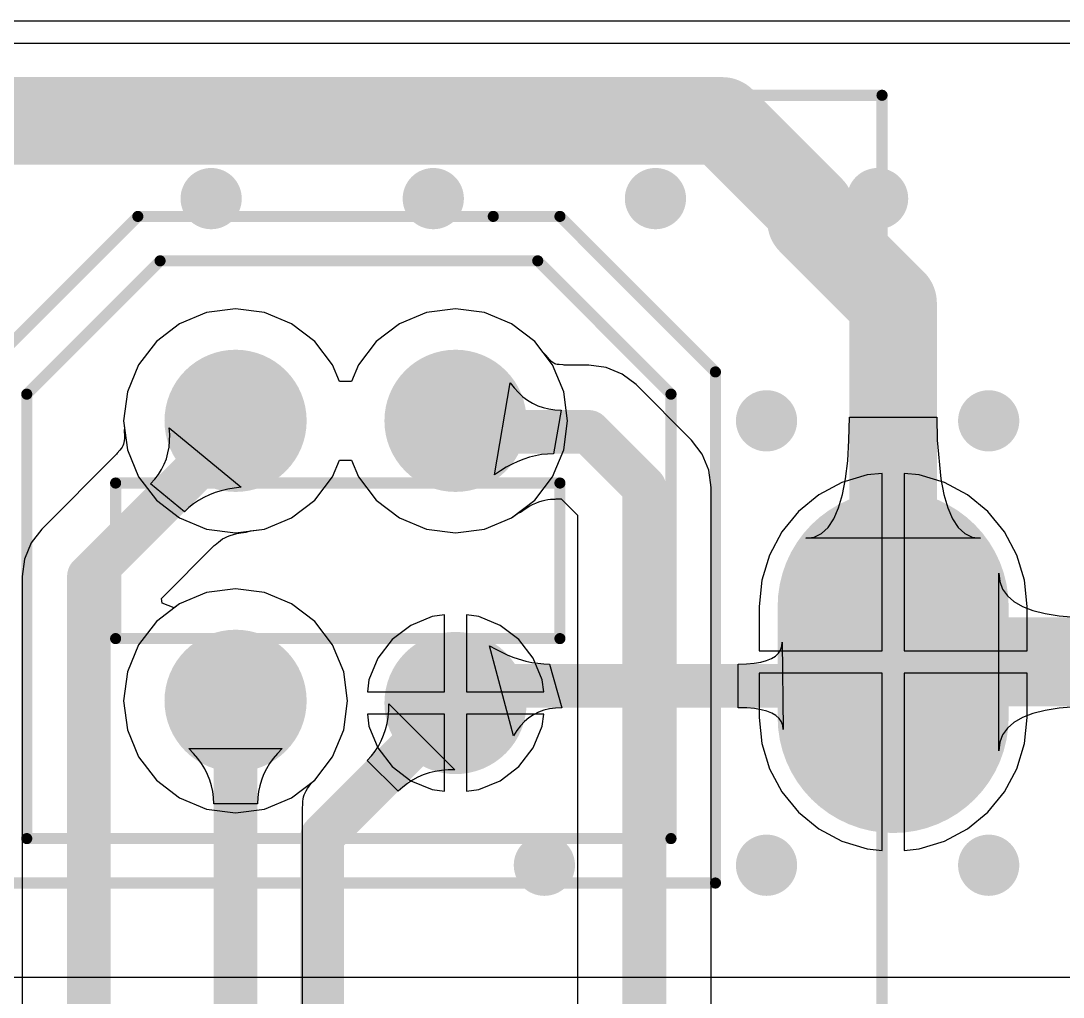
# Model space of a CAD drawing. Header units: millimetres. Extents: x -0.28 to 4.38, y -0.01 to 4.88.
# Drawn here: x 1.3043 to 1.7735, y 3.7356 to 4.175 of the extents above; entities that cross this region are included whole.
import ezdxf

# ---------------------------------------------------------------- set-up
doc = ezdxf.new("R2010")
doc.units = ezdxf.units.MM
doc.header["$MEASUREMENT"] = 0
for name, color, linetype in [('BottomLayer', 5, 'Continuous'), ('BottomSolder', 6, 'Continuous'), ('MultiLayer', 9, 'Continuous'), ('PadHoleLayer', 156, 'Continuous'), ('TopLayer', 1, 'Continuous'), ('TopOverlay', 2, 'Continuous'), ('TopSolder', 216, 'Continuous'), ('ViaHoleLayer', 16, 'Continuous')]:
    doc.layers.add(name, color=color, linetype=linetype)

# ---------------------------------------------------------------- blocks, each defined once
blk = doc.blocks.new('USB_C3_23')
at = {"layer": 'BottomLayer'}
for points, const_width in [([(-0.066, 0.0635, 1), (-0.036, 0.0635, 1)], 0.03), ([(0.033, 0.0635, 1), (0.063, 0.0635, 1)], 0.03), ([(-0.26, -0.02, 1), (-0.21, -0.02, 1)], 0.05), ([(0.22, -0.02, 1), (0.27, -0.02, 1)], 0.05), ([(-0.26, -0.07, 1), (-0.21, -0.07, 1)], 0.05), ([(0.22, -0.07, 1), (0.27, -0.07, 1)], 0.05), ([(-0.066, -0.0625, 1), (-0.036, -0.0625, 1)], 0.03), ([(0.033, -0.0635, 1), (0.063, -0.0635, 1)], 0.03)]:
    blk.add_lwpolyline(points, format="xyb", close=True, dxfattribs=dict(at, const_width=const_width))
at = {"layer": 'BottomLayer', "const_width": 0.1}
for points in [[(-0.235, -0.07), (-0.235, -0.02)], [(0.245, -0.07), (0.245, -0.02)]]:
    blk.add_lwpolyline(points, dxfattribs=at)
at = {"layer": 'BottomSolder'}
for points, const_width in [([(-0.067, 0.0635, 1), (-0.035, 0.0635, 1)], 0.032), ([(0.032, 0.0635, 1), (0.064, 0.0635, 1)], 0.032), ([(-0.261, -0.02, 1), (-0.209, -0.02, 1)], 0.052), ([(0.219, -0.02, 1), (0.271, -0.02, 1)], 0.052), ([(-0.261, -0.07, 1), (-0.209, -0.07, 1)], 0.052), ([(0.219, -0.07, 1), (0.271, -0.07, 1)], 0.052), ([(-0.067, -0.0625, 1), (-0.035, -0.0625, 1)], 0.032), ([(0.032, -0.0635, 1), (0.064, -0.0635, 1)], 0.032)]:
    blk.add_lwpolyline(points, format="xyb", close=True, dxfattribs=dict(at, const_width=const_width))
at = {"layer": 'BottomSolder', "const_width": 0.104}
for points in [[(-0.235, -0.07), (-0.235, -0.02)], [(0.245, -0.07), (0.245, -0.02)]]:
    blk.add_lwpolyline(points, dxfattribs=at)
at = {"layer": 'MultiLayer'}
for points, const_width in [([(-0.066, 0.0635, 1), (-0.036, 0.0635, 1)], 0.03), ([(0.033, 0.0635, 1), (0.063, 0.0635, 1)], 0.03), ([(-0.26, -0.02, 1), (-0.21, -0.02, 1)], 0.05), ([(0.22, -0.02, 1), (0.27, -0.02, 1)], 0.05), ([(-0.26, -0.07, 1), (-0.21, -0.07, 1)], 0.05), ([(0.22, -0.07, 1), (0.27, -0.07, 1)], 0.05), ([(-0.066, -0.0625, 1), (-0.036, -0.0625, 1)], 0.03), ([(0.033, -0.0635, 1), (0.063, -0.0635, 1)], 0.03)]:
    blk.add_lwpolyline(points, format="xyb", close=True, dxfattribs=dict(at, const_width=const_width))
at = {"layer": 'MultiLayer', "const_width": 0.1}
for points in [[(-0.235, -0.07), (-0.235, -0.02)], [(0.245, -0.07), (0.245, -0.02)]]:
    blk.add_lwpolyline(points, dxfattribs=at)
at = {"layer": 'PadHoleLayer'}
for points, const_width in [([(-0.05887, 0.0635, 1), (-0.04313, 0.0635, 1)], 0.01575), ([(0.04013, 0.0635, 1), (0.05587, 0.0635, 1)], 0.01575), ([(-0.21285, -0.04254), (-0.21285, -0.04746, -1), (-0.25715, -0.04746), (-0.25715, -0.04254, -1)], 0.01476), ([(0.26715, -0.04254), (0.26715, -0.04746, -1), (0.22285, -0.04746), (0.22285, -0.04254, -1)], 0.01476), ([(-0.05887, -0.0625, 1), (-0.04313, -0.0625, 1)], 0.01575), ([(0.04013, -0.0635, 1), (0.05587, -0.0635, 1)], 0.01575)]:
    blk.add_lwpolyline(points, format="xyb", close=True, dxfattribs=dict(at, const_width=const_width))
at = {"layer": 'TopLayer'}
for points, const_width in [([(-0.066, 0.0635, 1), (-0.036, 0.0635, 1)], 0.03), ([(0.033, 0.0635, 1), (0.063, 0.0635, 1)], 0.03), ([(-0.26, -0.02, 1), (-0.21, -0.02, 1)], 0.05), ([(0.22, -0.02, 1), (0.27, -0.02, 1)], 0.05), ([(-0.26, -0.07, 1), (-0.21, -0.07, 1)], 0.05), ([(0.22, -0.07, 1), (0.27, -0.07, 1)], 0.05), ([(-0.066, -0.0625, 1), (-0.036, -0.0625, 1)], 0.03), ([(0.033, -0.0635, 1), (0.063, -0.0635, 1)], 0.03)]:
    blk.add_lwpolyline(points, format="xyb", close=True, dxfattribs=dict(at, const_width=const_width))
at = {"layer": 'TopLayer', "const_width": 0.1}
for points in [[(-0.235, -0.07), (-0.235, -0.02)], [(0.245, -0.07), (0.245, -0.02)]]:
    blk.add_lwpolyline(points, dxfattribs=at)
at = {"layer": 'TopOverlay', "const_width": 0.005}
for points in [[(-0.24, 0.21), (0.24, 0.21)], [(-0.24, 0.21), (-0.24, 0.1855)], [(0.24, -0.2345), (0.24, 0.21)], [(-0.24, -0.1445), (-0.24, 0.1855)], [(-0.165, 0.0855), (-0.095, 0.1555)], [(-0.095, 0.1555), (0.065, 0.1555)], [(0.065, 0.1555), (0.095, 0.1555)], [(0.095, 0.1555), (0.165, 0.0855)], [(-0.145, 0.0755), (-0.085, 0.1355)], [(-0.085, 0.1355), (0.085, 0.1355)], [(0.085, 0.1355), (0.145, 0.0755)], [(-0.165, -0.1445), (-0.165, 0.0855)], [(0.165, -0.1445), (0.165, 0.0855)], [(-0.145, -0.1245), (-0.145, 0.0755)], [(0.145, -0.1245), (0.145, 0.0755)], [(-0.105, 0.0355), (0.095, 0.0355)], [(-0.105, -0.0345), (-0.105, 0.0355)], [(0.095, -0.0345), (0.095, 0.0355)], [(-0.105, -0.0345), (0.095, -0.0345)], [(-0.145, -0.1245), (0.145, -0.1245)], [(-0.24, -0.2345), (-0.24, -0.1445)], [(-0.165, -0.1445), (0.165, -0.1445)], [(-0.24, -0.2345), (0.24, -0.2345)], [(-0.165, -0.2345), (0.125, -0.2345)]]:
    blk.add_lwpolyline(points, dxfattribs=at)
at = {"layer": 'TopOverlay', "const_width": 0.0025}
for points in [[(-0.24125, 0.21, 1), (-0.23875, 0.21, 1)], [(-0.24125, 0.21, 1), (-0.23875, 0.21, 1)], [(0.23875, 0.21, 1), (0.24125, 0.21, 1)], [(0.23875, 0.21, 1), (0.24125, 0.21, 1)], [(-0.24125, 0.1855, 1), (-0.23875, 0.1855, 1)], [(-0.24125, 0.1855, 1), (-0.23875, 0.1855, 1)], [(-0.09625, 0.1555, 1), (-0.09375, 0.1555, 1)], [(-0.09625, 0.1555, 1), (-0.09375, 0.1555, 1)], [(0.06375, 0.1555, 1), (0.06625, 0.1555, 1)], [(0.06375, 0.1555, 1), (0.06625, 0.1555, 1)], [(0.09375, 0.1555, 1), (0.09625, 0.1555, 1)], [(0.09375, 0.1555, 1), (0.09625, 0.1555, 1)], [(-0.08625, 0.1355, 1), (-0.08375, 0.1355, 1)], [(-0.08625, 0.1355, 1), (-0.08375, 0.1355, 1)], [(0.08375, 0.1355, 1), (0.08625, 0.1355, 1)], [(0.08375, 0.1355, 1), (0.08625, 0.1355, 1)], [(-0.16625, 0.0855, 1), (-0.16375, 0.0855, 1)], [(-0.16625, 0.0855, 1), (-0.16375, 0.0855, 1)], [(0.16375, 0.0855, 1), (0.16625, 0.0855, 1)], [(0.16375, 0.0855, 1), (0.16625, 0.0855, 1)], [(-0.14625, 0.0755, 1), (-0.14375, 0.0755, 1)], [(-0.14625, 0.0755, 1), (-0.14375, 0.0755, 1)], [(0.14375, 0.0755, 1), (0.14625, 0.0755, 1)], [(0.14375, 0.0755, 1), (0.14625, 0.0755, 1)], [(-0.10625, 0.0355, 1), (-0.10375, 0.0355, 1)], [(-0.10625, 0.0355, 1), (-0.10375, 0.0355, 1)], [(0.09375, 0.0355, 1), (0.09625, 0.0355, 1)], [(0.09375, 0.0355, 1), (0.09625, 0.0355, 1)], [(-0.10625, -0.0345, 1), (-0.10375, -0.0345, 1)], [(-0.10625, -0.0345, 1), (-0.10375, -0.0345, 1)], [(0.09375, -0.0345, 1), (0.09625, -0.0345, 1)], [(0.09375, -0.0345, 1), (0.09625, -0.0345, 1)], [(-0.14625, -0.1245, 1), (-0.14375, -0.1245, 1)], [(-0.14625, -0.1245, 1), (-0.14375, -0.1245, 1)], [(0.14375, -0.1245, 1), (0.14625, -0.1245, 1)], [(0.14375, -0.1245, 1), (0.14625, -0.1245, 1)], [(-0.24125, -0.1445, 1), (-0.23875, -0.1445, 1)], [(-0.24125, -0.1445, 1), (-0.23875, -0.1445, 1)], [(-0.16625, -0.1445, 1), (-0.16375, -0.1445, 1)], [(-0.16625, -0.1445, 1), (-0.16375, -0.1445, 1)], [(0.16375, -0.1445, 1), (0.16625, -0.1445, 1)], [(0.16375, -0.1445, 1), (0.16625, -0.1445, 1)], [(-0.24125, -0.2345, 1), (-0.23875, -0.2345, 1)], [(-0.24125, -0.2345, 1), (-0.23875, -0.2345, 1)], [(-0.16625, -0.2345, 1), (-0.16375, -0.2345, 1)], [(0.12375, -0.2345, 1), (0.12625, -0.2345, 1)], [(0.23875, -0.2345, 1), (0.24125, -0.2345, 1)], [(0.23875, -0.2345, 1), (0.24125, -0.2345, 1)]]:
    blk.add_lwpolyline(points, format="xyb", close=True, dxfattribs=at)
at = {"layer": 'TopSolder'}
for points, const_width in [([(-0.067, 0.0635, 1), (-0.035, 0.0635, 1)], 0.032), ([(0.032, 0.0635, 1), (0.064, 0.0635, 1)], 0.032), ([(-0.261, -0.02, 1), (-0.209, -0.02, 1)], 0.052), ([(0.219, -0.02, 1), (0.271, -0.02, 1)], 0.052), ([(-0.261, -0.07, 1), (-0.209, -0.07, 1)], 0.052), ([(0.219, -0.07, 1), (0.271, -0.07, 1)], 0.052), ([(-0.067, -0.0625, 1), (-0.035, -0.0625, 1)], 0.032), ([(0.032, -0.0635, 1), (0.064, -0.0635, 1)], 0.032)]:
    blk.add_lwpolyline(points, format="xyb", close=True, dxfattribs=dict(at, const_width=const_width))
at = {"layer": 'TopSolder', "const_width": 0.104}
for points in [[(-0.235, -0.07), (-0.235, -0.02)], [(0.245, -0.07), (0.245, -0.02)]]:
    blk.add_lwpolyline(points, dxfattribs=at)

msp = doc.modelspace()

# ---------------------------------------------------------------- linework, layer by layer
at = {"layer": 'BottomLayer'}
for p, q in [((1.165, 4.175), (1.89752, 4.175)), ((1.401, 4.04543), (1.38795, 4.04371)), ((1.41405, 4.04371), (1.401, 4.04543)), ((1.5, 4.04543), (1.48695, 4.04371)), ((1.51305, 4.04371), (1.5, 4.04543)), ((1.38795, 4.04371), (1.37578, 4.03867)), ((1.42622, 4.03867), (1.41405, 4.04371)), ((1.48695, 4.04371), (1.47478, 4.03867)), ((1.52522, 4.03867), (1.51305, 4.04371)), ((1.37578, 4.03867), (1.36534, 4.03066)), ((1.43666, 4.03066), (1.42622, 4.03867)), ((1.47478, 4.03867), (1.46434, 4.03066)), ((1.53566, 4.03066), (1.52522, 4.03867)), ((1.36534, 4.03066), (1.35733, 4.02022)), ((1.44467, 4.02022), (1.43666, 4.03066)), ((1.46434, 4.03066), (1.45633, 4.02022)), ((1.54367, 4.02022), (1.53566, 4.03066)), ((1.35733, 4.02022), (1.35229, 4.00805)), ((1.44779, 4.01269), (1.44467, 4.02022)), ((1.45633, 4.02022), (1.45321, 4.01269)), ((1.54871, 4.00805), (1.54367, 4.02022)), ((1.45321, 4.01269), (1.44779, 4.01269)), ((1.35229, 4.00805), (1.35057, 3.995)), ((1.55043, 3.995), (1.54871, 4.00805)), ((1.35057, 3.995), (1.35229, 3.98195)), ((1.54871, 3.98195), (1.55043, 3.995)), ((1.67712, 3.98634), (1.67731, 3.99671)), ((1.67731, 3.99671), (1.71669, 3.99671)), ((1.71669, 3.99671), (1.71688, 3.98634)), ((1.67653, 3.97706), (1.67712, 3.98634)), ((1.71688, 3.98634), (1.71845, 3.96887)), ((1.35229, 3.98195), (1.35733, 3.96978)), ((1.54367, 3.96978), (1.54871, 3.98195)), ((1.44467, 3.96978), (1.44779, 3.97731)), ((1.44779, 3.97731), (1.45321, 3.97731)), ((1.45321, 3.97731), (1.45633, 3.96978)), ((1.67555, 3.96887), (1.67653, 3.97706)), ((1.35733, 3.96978), (1.36534, 3.95934)), ((1.43666, 3.95934), (1.44467, 3.96978)), ((1.45633, 3.96978), (1.46434, 3.95934)), ((1.53566, 3.95934), (1.54367, 3.96978)), ((1.68524, 3.97063), (1.67393, 3.9672)), ((1.692, 3.9713), (1.68524, 3.97063)), ((1.692, 3.8915), (1.692, 3.9713)), ((1.70876, 3.97063), (1.702, 3.9713)), ((1.702, 3.9713), (1.702, 3.8915)), ((1.72007, 3.9672), (1.70876, 3.97063)), ((1.67393, 3.9672), (1.6635, 3.96163)), ((1.67418, 3.96178), (1.67555, 3.96887)), ((1.71845, 3.96887), (1.71982, 3.96178)), ((1.7305, 3.96163), (1.72007, 3.9672)), ((1.6635, 3.96163), (1.65437, 3.95413)), ((1.67242, 3.95577), (1.67418, 3.96178)), ((1.71982, 3.96178), (1.72158, 3.95577)), ((1.73963, 3.95413), (1.7305, 3.96163)), ((1.36534, 3.95934), (1.37578, 3.95133)), ((1.42622, 3.95133), (1.43666, 3.95934)), ((1.46434, 3.95934), (1.47478, 3.95133)), ((1.52522, 3.95133), (1.53566, 3.95934)), ((1.67026, 3.95086), (1.67242, 3.95577)), ((1.72158, 3.95577), (1.72374, 3.95086)), ((1.37578, 3.95133), (1.38795, 3.94629)), ((1.41405, 3.94629), (1.42622, 3.95133)), ((1.47478, 3.95133), (1.48695, 3.94629)), ((1.51305, 3.94629), (1.52522, 3.95133)), ((1.65437, 3.95413), (1.64687, 3.945)), ((1.66771, 3.94704), (1.67026, 3.95086)), ((1.72374, 3.95086), (1.72629, 3.94704)), ((1.74713, 3.945), (1.73963, 3.95413)), ((1.38795, 3.94629), (1.401, 3.94457)), ((1.401, 3.94457), (1.41405, 3.94629)), ((1.48695, 3.94629), (1.5, 3.94457)), ((1.5, 3.94457), (1.51305, 3.94629)), ((1.66477, 3.94431), (1.66771, 3.94704)), ((1.72629, 3.94704), (1.72923, 3.94431)), ((1.64687, 3.945), (1.6413, 3.93457)), ((1.65772, 3.94213), (1.66144, 3.94267)), ((1.73628, 3.94213), (1.65772, 3.94213)), ((1.66144, 3.94267), (1.66477, 3.94431)), ((1.72923, 3.94431), (1.73256, 3.94267)), ((1.73256, 3.94267), (1.73628, 3.94213)), ((1.7527, 3.93457), (1.74713, 3.945)), ((1.6413, 3.93457), (1.63787, 3.92326)), ((1.75613, 3.92326), (1.7527, 3.93457)), ((1.63787, 3.92326), (1.63671, 3.9115)), ((1.75729, 3.9115), (1.75613, 3.92326)), ((1.38795, 3.91771), (1.37578, 3.91268)), ((1.401, 3.91943), (1.38795, 3.91771)), ((1.41405, 3.91771), (1.401, 3.91943)), ((1.42622, 3.91268), (1.41405, 3.91771)), ((1.37578, 3.91268), (1.36534, 3.90466)), ((1.43666, 3.90466), (1.42622, 3.91268)), ((1.63671, 3.9115), (1.63671, 3.8915)), ((1.75729, 3.8915), (1.75729, 3.9115)), ((1.36534, 3.90466), (1.35733, 3.89422)), ((1.44468, 3.89422), (1.43666, 3.90466)), ((1.48956, 3.90697), (1.47983, 3.90294)), ((1.495, 3.90769), (1.48956, 3.90697)), ((1.495, 3.873), (1.495, 3.90769)), ((1.51044, 3.90697), (1.505, 3.90769)), ((1.505, 3.90769), (1.505, 3.873)), ((1.52017, 3.90294), (1.51044, 3.90697)), ((1.47983, 3.90294), (1.47147, 3.89653)), ((1.52853, 3.89653), (1.52017, 3.90294)), ((1.47147, 3.89653), (1.46506, 3.88817)), ((1.53494, 3.88817), (1.52853, 3.89653)), ((1.64691, 3.89353), (1.64709, 3.8954)), ((1.64709, 3.8954), (1.64752, 3.85604)), ((1.35733, 3.89422), (1.35229, 3.88205)), ((1.44971, 3.88205), (1.44468, 3.89422)), ((1.5261, 3.85321), (1.5153, 3.8938)), ((1.5153, 3.8938), (1.51808, 3.89224)), ((1.51808, 3.89224), (1.52358, 3.8896)), ((1.52358, 3.8896), (1.5263, 3.88853)), ((1.63671, 3.8915), (1.692, 3.8915)), ((1.64397, 3.8891), (1.64535, 3.89038)), ((1.64535, 3.89038), (1.64633, 3.89186)), ((1.64633, 3.89186), (1.64691, 3.89353)), ((1.702, 3.8915), (1.75729, 3.8915)), ((1.46506, 3.88817), (1.46103, 3.87844)), ((1.5263, 3.88853), (1.53171, 3.88688)), ((1.53171, 3.88688), (1.53438, 3.8863)), ((1.53438, 3.8863), (1.53705, 3.88589)), ((1.53897, 3.87844), (1.53494, 3.88817)), ((1.53705, 3.88589), (1.53969, 3.88564)), ((1.53969, 3.88564), (1.54233, 3.88556)), ((1.54233, 3.88556), (1.54792, 3.86587)), ((1.62728, 3.88556), (1.63106, 3.88565)), ((1.62728, 3.86587), (1.62728, 3.88556)), ((1.63106, 3.88565), (1.63445, 3.88595)), ((1.63445, 3.88595), (1.63743, 3.88644)), ((1.63743, 3.88644), (1.64001, 3.88713)), ((1.64001, 3.88713), (1.64219, 3.88802)), ((1.64219, 3.88802), (1.64397, 3.8891)), ((1.35229, 3.88205), (1.35057, 3.869)), ((1.45143, 3.869), (1.44971, 3.88205)), ((1.692, 3.8815), (1.63671, 3.8815)), ((1.63671, 3.8815), (1.63671, 3.8615)), ((1.692, 3.8017), (1.692, 3.8815)), ((1.75729, 3.8815), (1.702, 3.8815)), ((1.702, 3.8815), (1.702, 3.8017)), ((1.75729, 3.8615), (1.75729, 3.8815)), ((1.46103, 3.87844), (1.46031, 3.873)), ((1.53969, 3.873), (1.53897, 3.87844)), ((1.46031, 3.873), (1.495, 3.873)), ((1.505, 3.873), (1.53969, 3.873)), ((1.35057, 3.869), (1.35229, 3.85595)), ((1.44971, 3.85595), (1.45143, 3.869)), ((1.495, 3.863), (1.46031, 3.863)), ((1.46031, 3.863), (1.46103, 3.85756)), ((1.495, 3.82831), (1.495, 3.863)), ((1.53969, 3.863), (1.505, 3.863)), ((1.505, 3.863), (1.505, 3.82831)), ((1.53514, 3.86271), (1.53304, 3.86131)), ((1.5374, 3.86385), (1.53514, 3.86271)), ((1.53981, 3.86473), (1.5374, 3.86385)), ((1.53897, 3.85756), (1.53969, 3.863)), ((1.54236, 3.86537), (1.53981, 3.86473)), ((1.54507, 3.86574), (1.54236, 3.86537)), ((1.54792, 3.86587), (1.54507, 3.86574)), ((1.63111, 3.86577), (1.62728, 3.86587)), ((1.63453, 3.86548), (1.63111, 3.86577)), ((1.63756, 3.86499), (1.63453, 3.86548)), ((1.63671, 3.8615), (1.63787, 3.84974)), ((1.64018, 3.8643), (1.63756, 3.86499)), ((1.6424, 3.86341), (1.64018, 3.8643)), ((1.64423, 3.86233), (1.6424, 3.86341)), ((1.64565, 3.86105), (1.64423, 3.86233)), ((1.75613, 3.84974), (1.75729, 3.8615)), ((1.46103, 3.85756), (1.46506, 3.84783)), ((1.52927, 3.85777), (1.52761, 3.85562)), ((1.53108, 3.85967), (1.52927, 3.85777)), ((1.53304, 3.86131), (1.53108, 3.85967)), ((1.53494, 3.84783), (1.53897, 3.85756)), ((1.64667, 3.85958), (1.64565, 3.86105)), ((1.64729, 3.85791), (1.64667, 3.85958)), ((1.64752, 3.85604), (1.64729, 3.85791)), ((1.35229, 3.85595), (1.35733, 3.84378)), ((1.44468, 3.84378), (1.44971, 3.85595)), ((1.52761, 3.85562), (1.5261, 3.85321)), ((1.46506, 3.84783), (1.47147, 3.83947)), ((1.52853, 3.83947), (1.53494, 3.84783)), ((1.63787, 3.84974), (1.6413, 3.83843)), ((1.7527, 3.83843), (1.75613, 3.84974)), ((1.35733, 3.84378), (1.36534, 3.83334)), ((1.43666, 3.83334), (1.44468, 3.84378)), ((1.47147, 3.83947), (1.47983, 3.83306)), ((1.52017, 3.83306), (1.52853, 3.83947)), ((1.6413, 3.83843), (1.64687, 3.828)), ((1.74713, 3.828), (1.7527, 3.83843)), ((1.36534, 3.83334), (1.37578, 3.82533)), ((1.42622, 3.82533), (1.43666, 3.83334)), ((1.47983, 3.83306), (1.48956, 3.82903)), ((1.48956, 3.82903), (1.495, 3.82831)), ((1.505, 3.82831), (1.51044, 3.82903)), ((1.51044, 3.82903), (1.52017, 3.83306)), ((1.37578, 3.82533), (1.38795, 3.82029)), ((1.41405, 3.82029), (1.42622, 3.82533)), ((1.64687, 3.828), (1.65437, 3.81887)), ((1.73963, 3.81887), (1.74713, 3.828)), ((1.38795, 3.82029), (1.401, 3.81857)), ((1.401, 3.81857), (1.41405, 3.82029)), ((1.65437, 3.81887), (1.6635, 3.81137)), ((1.7305, 3.81137), (1.73963, 3.81887)), ((1.6635, 3.81137), (1.67393, 3.8058)), ((1.72007, 3.8058), (1.7305, 3.81137)), ((1.67393, 3.8058), (1.68524, 3.80237)), ((1.70876, 3.80237), (1.72007, 3.8058)), ((1.68524, 3.80237), (1.692, 3.8017)), ((1.702, 3.8017), (1.70876, 3.80237)), ((1.77986, 3.74447), (1.23, 3.74447))]:
    msp.add_line(p, q, dxfattribs=at)
for points, const_width in [([(1.26, 4.13), (1.62, 4.13)], 0.03937), ([(1.62, 4.13), (1.66, 4.09)], 0.03937), ([(1.66, 4.085), (1.66, 4.09)], 0.03937), ([(1.66, 4.085), (1.697, 4.048)], 0.03937), ([(1.697, 3.8865), (1.697, 4.048)], 0.03937), ([(1.68621, 3.87571), (1.697, 3.8865)], 0.01969), ([(1.5, 3.868), (1.50771, 3.87571)], 0.01969), ([(1.50771, 3.87571), (1.68621, 3.87571)], 0.01969)]:
    msp.add_lwpolyline(points, dxfattribs=dict(at, const_width=const_width))
for points, const_width in [([(1.61016, 4.13, 1), (1.62984, 4.13, 1)], 0.01969), ([(1.61016, 4.13, 1), (1.62984, 4.13, 1)], 0.01969), ([(1.38311, 4.095, 1), (1.39689, 4.095, 1)], 0.01378), ([(1.48311, 4.095, 1), (1.49689, 4.095, 1)], 0.01378), ([(1.58311, 4.095, 1), (1.59689, 4.095, 1)], 0.01378), ([(1.65016, 4.09, 1), (1.66984, 4.09, 1)], 0.01969), ([(1.65016, 4.09, 1), (1.66984, 4.09, 1)], 0.01969), ([(1.68311, 4.095, 1), (1.69689, 4.095, 1)], 0.01378), ([(1.65016, 4.085, 1), (1.66984, 4.085, 1)], 0.01969), ([(1.65016, 4.085, 1), (1.66984, 4.085, 1)], 0.01969), ([(1.68716, 4.048, 1), (1.70684, 4.048, 1)], 0.01969), ([(1.68716, 4.048, 1), (1.70684, 4.048, 1)], 0.01969), ([(1.63311, 3.995, 1), (1.64689, 3.995, 1)], 0.01378), ([(1.73311, 3.995, 1), (1.74689, 3.995, 1)], 0.01378), ([(1.68716, 3.8865, 1), (1.70684, 3.8865, 1)], 0.01969), ([(1.69208, 3.8865, 1), (1.70192, 3.8865, 1)], 0.00984), ([(1.50279, 3.87571, 1), (1.51264, 3.87571, 1)], 0.00984), ([(1.50279, 3.87571, 1), (1.51264, 3.87571, 1)], 0.00984), ([(1.68129, 3.87571, 1), (1.69114, 3.87571, 1)], 0.00984), ([(1.68129, 3.87571, 1), (1.69114, 3.87571, 1)], 0.00984), ([(1.49508, 3.868, 1), (1.50492, 3.868, 1)], 0.00984), ([(1.53311, 3.795, 1), (1.54689, 3.795, 1)], 0.01378), ([(1.63311, 3.795, 1), (1.64689, 3.795, 1)], 0.01378), ([(1.73311, 3.795, 1), (1.74689, 3.795, 1)], 0.01378)]:
    msp.add_lwpolyline(points, format="xyb", close=True, dxfattribs=dict(at, const_width=const_width))
at = {"layer": 'MultiLayer', "const_width": 0.01378}
for points in [[(1.38311, 4.095, 1), (1.39689, 4.095, 1)], [(1.48311, 4.095, 1), (1.49689, 4.095, 1)], [(1.58311, 4.095, 1), (1.59689, 4.095, 1)], [(1.68311, 4.095, 1), (1.69689, 4.095, 1)], [(1.63311, 3.995, 1), (1.64689, 3.995, 1)], [(1.73311, 3.995, 1), (1.74689, 3.995, 1)], [(1.53311, 3.795, 1), (1.54689, 3.795, 1)], [(1.63311, 3.795, 1), (1.64689, 3.795, 1)], [(1.73311, 3.795, 1), (1.74689, 3.795, 1)]]:
    msp.add_lwpolyline(points, format="xyb", close=True, dxfattribs=at)
at = {"layer": 'TopLayer'}
for p, q in [((1.19, 4.165), (1.90412, 4.165)), ((1.401, 4.04543), (1.38795, 4.04371)), ((1.41405, 4.04371), (1.401, 4.04543)), ((1.5, 4.04543), (1.48695, 4.04371)), ((1.51305, 4.04371), (1.5, 4.04543)), ((1.38795, 4.04371), (1.37578, 4.03867)), ((1.42622, 4.03867), (1.41405, 4.04371)), ((1.48695, 4.04371), (1.47478, 4.03867)), ((1.52522, 4.03867), (1.51305, 4.04371)), ((1.37578, 4.03867), (1.36534, 4.03066)), ((1.43666, 4.03066), (1.42622, 4.03867)), ((1.47478, 4.03867), (1.46434, 4.03066)), ((1.53566, 4.03066), (1.52522, 4.03867)), ((1.36534, 4.03066), (1.35733, 4.02022)), ((1.44467, 4.02022), (1.43666, 4.03066)), ((1.46434, 4.03066), (1.45633, 4.02022)), ((1.53946, 4.02571), (1.53566, 4.03066)), ((1.54088, 4.02445), (1.53946, 4.02571)), ((1.54212, 4.02281), (1.54088, 4.02445)), ((1.54278, 4.02208), (1.54212, 4.02281)), ((1.54335, 4.02155), (1.54278, 4.02208)), ((1.54384, 4.02118), (1.54335, 4.02155)), ((1.54428, 4.02092), (1.54384, 4.02118)), ((1.35733, 4.02022), (1.35229, 4.00805)), ((1.44779, 4.01269), (1.44467, 4.02022)), ((1.45633, 4.02022), (1.45321, 4.01269)), ((1.54471, 4.02072), (1.54428, 4.02092)), ((1.5452, 4.02055), (1.54471, 4.02072)), ((1.54581, 4.02041), (1.5452, 4.02055)), ((1.5466, 4.0203), (1.54581, 4.02041)), ((1.54849, 4.02022), (1.5466, 4.0203)), ((1.54896, 4.0201), (1.54849, 4.02022)), ((1.56, 4.0201), (1.54896, 4.0201)), ((1.56779, 4.01907), (1.56, 4.0201)), ((1.57505, 4.01607), (1.56779, 4.01907)), ((1.45321, 4.01269), (1.44779, 4.01269)), ((1.51762, 3.97072), (1.52462, 4.01214)), ((1.52462, 4.01214), (1.52639, 4.0098)), ((1.58128, 4.01128), (1.57505, 4.01607)), ((1.35229, 4.00805), (1.35057, 3.995)), ((1.52639, 4.0098), (1.52828, 4.00771)), ((1.52828, 4.00771), (1.53029, 4.00587)), ((1.60628, 3.98628), (1.58128, 4.01128)), ((1.53029, 4.00587), (1.53241, 4.00427)), ((1.53241, 4.00427), (1.53465, 4.00292)), ((1.53465, 4.00292), (1.537, 4.00181)), ((1.537, 4.00181), (1.53948, 4.00095)), ((1.53948, 4.00095), (1.54207, 4.00033)), ((1.54207, 4.00033), (1.54478, 3.99997)), ((1.54761, 3.99984), (1.54407, 3.98016)), ((1.54478, 3.99997), (1.54761, 3.99984)), ((1.35057, 3.995), (1.35099, 3.99181)), ((1.35099, 3.99181), (1.35082, 3.9905)), ((1.35082, 3.9905), (1.35097, 3.98831)), ((1.35097, 3.98831), (1.35095, 3.98708)), ((1.37137, 3.98888), (1.37116, 3.99187)), ((1.37116, 3.99187), (1.40353, 3.96511)), ((1.37133, 3.986), (1.37137, 3.98888)), ((1.35023, 3.9838), (1.34991, 3.98316)), ((1.35049, 3.98445), (1.35023, 3.9838)), ((1.3507, 3.98519), (1.35049, 3.98445)), ((1.35086, 3.98605), (1.3507, 3.98519)), ((1.35095, 3.98708), (1.35086, 3.98605)), ((1.37107, 3.98322), (1.37133, 3.986)), ((1.61107, 3.98005), (1.60628, 3.98628)), ((1.34685, 3.97942), (1.31372, 3.94628)), ((1.3469, 3.97951), (1.34685, 3.97942)), ((1.34716, 3.97973), (1.3469, 3.97951)), ((1.34742, 3.97998), (1.34716, 3.97973)), ((1.34767, 3.9804), (1.34742, 3.97998)), ((1.34896, 3.9818), (1.34767, 3.9804)), ((1.3495, 3.98251), (1.34896, 3.9818)), ((1.34991, 3.98316), (1.3495, 3.98251)), ((1.36984, 3.97796), (1.37057, 3.98054)), ((1.37057, 3.98054), (1.37107, 3.98322)), ((1.53604, 3.97931), (1.53338, 3.97865)), ((1.53871, 3.97978), (1.53604, 3.97931)), ((1.54139, 3.98006), (1.53871, 3.97978)), ((1.54407, 3.98016), (1.54139, 3.98006)), ((1.61407, 3.97279), (1.61107, 3.98005)), ((1.36768, 3.97311), (1.36888, 3.97548)), ((1.36888, 3.97548), (1.36984, 3.97796)), ((1.44467, 3.96978), (1.44779, 3.97731)), ((1.44779, 3.97731), (1.45321, 3.97731)), ((1.45321, 3.97731), (1.45633, 3.96978)), ((1.52284, 3.97412), (1.52023, 3.97252)), ((1.52546, 3.97553), (1.52284, 3.97412)), ((1.52809, 3.97676), (1.52546, 3.97553)), ((1.53073, 3.9778), (1.52809, 3.97676)), ((1.53338, 3.97865), (1.53073, 3.9778)), ((1.36458, 3.96867), (1.36625, 3.97084)), ((1.36625, 3.97084), (1.36768, 3.97311)), ((1.43666, 3.95934), (1.44467, 3.96978)), ((1.45633, 3.96978), (1.46434, 3.95934)), ((1.52023, 3.97252), (1.51762, 3.97072)), ((1.6151, 3.965), (1.61407, 3.97279)), ((1.68524, 3.97063), (1.67393, 3.9672)), ((1.692, 3.9713), (1.68524, 3.97063)), ((1.692, 3.8915), (1.692, 3.9713)), ((1.70876, 3.97063), (1.702, 3.9713)), ((1.702, 3.9713), (1.702, 3.8915)), ((1.72007, 3.9672), (1.70876, 3.97063)), ((1.36269, 3.96661), (1.36458, 3.96867)), ((1.378, 3.95408), (1.36269, 3.96661)), ((1.40042, 3.96476), (1.39744, 3.96424)), ((1.40353, 3.96511), (1.40042, 3.96476)), ((1.6151, 3.715), (1.6151, 3.965)), ((1.67393, 3.9672), (1.6635, 3.96163)), ((1.7305, 3.96163), (1.72007, 3.9672)), ((1.38674, 3.9605), (1.38437, 3.95914)), ((1.38923, 3.96168), (1.38674, 3.9605)), ((1.39184, 3.9627), (1.38923, 3.96168)), ((1.39458, 3.96355), (1.39184, 3.9627)), ((1.39744, 3.96424), (1.39458, 3.96355)), ((1.6635, 3.96163), (1.65437, 3.95413)), ((1.73963, 3.95413), (1.7305, 3.96163)), ((1.38, 3.95594), (1.378, 3.95408)), ((1.38212, 3.95762), (1.38, 3.95594)), ((1.38437, 3.95914), (1.38212, 3.95762)), ((1.42622, 3.95133), (1.43666, 3.95934)), ((1.46434, 3.95934), (1.47478, 3.95133)), ((1.52919, 3.95393), (1.53135, 3.95542)), ((1.53135, 3.95542), (1.53303, 3.95644)), ((1.53303, 3.95644), (1.53462, 3.95731)), ((1.53462, 3.95731), (1.53614, 3.95801)), ((1.53614, 3.95801), (1.53758, 3.95858)), ((1.53758, 3.95858), (1.53896, 3.95902)), ((1.53896, 3.95902), (1.54028, 3.95935)), ((1.54028, 3.95935), (1.54156, 3.95958)), ((1.54156, 3.95958), (1.54282, 3.95971)), ((1.54282, 3.95971), (1.54479, 3.95978)), ((1.54479, 3.95978), (1.5453, 3.9599)), ((1.5453, 3.9599), (1.54753, 3.9599)), ((1.54753, 3.9599), (1.5549, 3.95253)), ((1.41405, 3.94629), (1.42622, 3.95133)), ((1.47478, 3.95133), (1.48695, 3.94629)), ((1.51305, 3.94629), (1.52522, 3.95133)), ((1.52522, 3.95133), (1.52786, 3.95336)), ((1.52786, 3.95336), (1.52919, 3.95393)), ((1.5549, 3.95253), (1.5549, 3.72747)), ((1.65437, 3.95413), (1.64687, 3.945)), ((1.74713, 3.945), (1.73963, 3.95413)), ((1.31372, 3.94628), (1.30893, 3.94005)), ((1.40774, 3.94546), (1.41405, 3.94629)), ((1.48695, 3.94629), (1.5, 3.94457)), ((1.5, 3.94457), (1.51305, 3.94629)), ((1.3933, 3.94046), (1.3942, 3.94117)), ((1.3942, 3.94117), (1.39516, 3.94182)), ((1.39516, 3.94182), (1.39619, 3.94241)), ((1.39619, 3.94241), (1.39732, 3.94295)), ((1.39732, 3.94295), (1.39858, 3.94344)), ((1.39858, 3.94344), (1.39999, 3.94388)), ((1.39999, 3.94388), (1.40156, 3.94426)), ((1.40156, 3.94426), (1.40332, 3.94456)), ((1.40332, 3.94456), (1.40582, 3.94484)), ((1.40582, 3.94484), (1.40774, 3.94546)), ((1.64687, 3.945), (1.6413, 3.93457)), ((1.7527, 3.93457), (1.74713, 3.945)), ((1.30893, 3.94005), (1.30593, 3.93279)), ((1.36766, 3.91509), (1.39143, 3.93886)), ((1.39143, 3.93886), (1.39187, 3.93913)), ((1.39187, 3.93913), (1.3933, 3.94046)), ((1.30593, 3.93279), (1.3049, 3.925)), ((1.6413, 3.93457), (1.63787, 3.92326)), ((1.75613, 3.92326), (1.7527, 3.93457)), ((1.3049, 3.925), (1.3049, 3.71747)), ((1.63787, 3.92326), (1.63671, 3.9115)), ((1.74458, 3.84653), (1.74458, 3.92647)), ((1.74458, 3.92647), (1.745, 3.92268)), ((1.745, 3.92268), (1.74628, 3.91928)), ((1.75729, 3.9115), (1.75613, 3.92326)), ((1.38795, 3.91771), (1.37578, 3.91268)), ((1.401, 3.91943), (1.38795, 3.91771)), ((1.41405, 3.91771), (1.401, 3.91943)), ((1.42622, 3.91268), (1.41405, 3.91771)), ((1.74628, 3.91928), (1.7484, 3.91629)), ((1.368, 3.91301), (1.36766, 3.91509)), ((1.7484, 3.91629), (1.75137, 3.91369)), ((1.75137, 3.91369), (1.75519, 3.91149)), ((1.37343, 3.91086), (1.368, 3.91301)), ((1.37578, 3.91268), (1.37343, 3.91086)), ((1.43666, 3.90466), (1.42622, 3.91268)), ((1.63671, 3.9115), (1.63671, 3.8915)), ((1.75519, 3.91149), (1.75986, 3.9097)), ((1.75729, 3.8915), (1.75729, 3.9115)), ((1.75986, 3.9097), (1.76538, 3.9083)), ((1.44468, 3.89422), (1.43666, 3.90466)), ((1.48956, 3.90697), (1.47983, 3.90294)), ((1.495, 3.90769), (1.48956, 3.90697)), ((1.495, 3.873), (1.495, 3.90769)), ((1.51044, 3.90697), (1.505, 3.90769)), ((1.505, 3.90769), (1.505, 3.873)), ((1.52017, 3.90294), (1.51044, 3.90697)), ((1.76538, 3.9083), (1.77175, 3.9073)), ((1.77175, 3.9073), (1.77897, 3.9067)), ((1.47983, 3.90294), (1.47147, 3.89653)), ((1.52853, 3.89653), (1.52017, 3.90294)), ((1.47147, 3.89653), (1.46506, 3.88817)), ((1.53494, 3.88817), (1.52853, 3.89653)), ((1.44971, 3.88205), (1.44468, 3.89422)), ((1.63671, 3.8915), (1.692, 3.8915)), ((1.702, 3.8915), (1.75729, 3.8915)), ((1.46506, 3.88817), (1.46103, 3.87844)), ((1.53897, 3.87844), (1.53494, 3.88817)), ((1.45143, 3.869), (1.44971, 3.88205)), ((1.692, 3.8815), (1.63671, 3.8815)), ((1.63671, 3.8815), (1.63671, 3.8615)), ((1.692, 3.8017), (1.692, 3.8815)), ((1.75729, 3.8815), (1.702, 3.8815)), ((1.702, 3.8815), (1.702, 3.8017)), ((1.75729, 3.8615), (1.75729, 3.8815)), ((1.46103, 3.87844), (1.46031, 3.873)), ((1.53969, 3.873), (1.53897, 3.87844)), ((1.46031, 3.873), (1.495, 3.873)), ((1.505, 3.873), (1.53969, 3.873)), ((1.44971, 3.85595), (1.45143, 3.869)), ((1.46993, 3.86463), (1.47, 3.8677)), ((1.47, 3.8677), (1.4997, 3.838)), ((1.77897, 3.8663), (1.77175, 3.8657)), ((1.495, 3.863), (1.46031, 3.863)), ((1.46031, 3.863), (1.46103, 3.85756)), ((1.46919, 3.85884), (1.46966, 3.86168)), ((1.46966, 3.86168), (1.46993, 3.86463)), ((1.495, 3.82831), (1.495, 3.863)), ((1.53969, 3.863), (1.505, 3.863)), ((1.505, 3.863), (1.505, 3.82831)), ((1.53897, 3.85756), (1.53969, 3.863)), ((1.63671, 3.8615), (1.63787, 3.84974)), ((1.75519, 3.86151), (1.75137, 3.85931)), ((1.75986, 3.8633), (1.75519, 3.86151)), ((1.75613, 3.84974), (1.75729, 3.8615)), ((1.76538, 3.8647), (1.75986, 3.8633)), ((1.77175, 3.8657), (1.76538, 3.8647)), ((1.46103, 3.85756), (1.46506, 3.84783)), ((1.46852, 3.85612), (1.46919, 3.85884)), ((1.53494, 3.84783), (1.53897, 3.85756)), ((1.7484, 3.85671), (1.74628, 3.85372)), ((1.75137, 3.85931), (1.7484, 3.85671)), ((1.44468, 3.84378), (1.44971, 3.85595)), ((1.46657, 3.85102), (1.46765, 3.85351)), ((1.46765, 3.85351), (1.46852, 3.85612)), ((1.74628, 3.85372), (1.745, 3.85032)), ((1.38212, 3.84536), (1.38, 3.84758)), ((1.38, 3.84758), (1.422, 3.84758)), ((1.422, 3.84758), (1.41988, 3.84536)), ((1.46383, 3.84638), (1.4653, 3.84864)), ((1.46506, 3.84783), (1.47147, 3.83947)), ((1.4653, 3.84864), (1.46657, 3.85102)), ((1.52853, 3.83947), (1.53494, 3.84783)), ((1.63787, 3.84974), (1.6413, 3.83843)), ((1.745, 3.85032), (1.74458, 3.84653)), ((1.7527, 3.83843), (1.75613, 3.84974)), ((1.38402, 3.84308), (1.38212, 3.84536)), ((1.38569, 3.84074), (1.38402, 3.84308)), ((1.41798, 3.84308), (1.41631, 3.84074)), ((1.41988, 3.84536), (1.41798, 3.84308)), ((1.43666, 3.83334), (1.44468, 3.84378)), ((1.46027, 3.84219), (1.46215, 3.84423)), ((1.46215, 3.84423), (1.46383, 3.84638)), ((1.38714, 3.83834), (1.38569, 3.84074)), ((1.38837, 3.83588), (1.38714, 3.83834)), ((1.41486, 3.83834), (1.41363, 3.83588)), ((1.41631, 3.84074), (1.41486, 3.83834)), ((1.47419, 3.82827), (1.46027, 3.84219)), ((1.47147, 3.83947), (1.47983, 3.83306)), ((1.4997, 3.838), (1.49663, 3.83793)), ((1.52017, 3.83306), (1.52853, 3.83947)), ((1.6413, 3.83843), (1.64687, 3.828)), ((1.74713, 3.828), (1.7527, 3.83843)), ((1.38937, 3.83336), (1.38837, 3.83588)), ((1.39015, 3.83077), (1.38937, 3.83336)), ((1.41263, 3.83336), (1.41185, 3.83077)), ((1.41363, 3.83588), (1.41263, 3.83336)), ((1.43644, 3.83317), (1.43666, 3.83334)), ((1.48064, 3.8333), (1.47838, 3.83183)), ((1.48302, 3.83457), (1.48064, 3.8333)), ((1.48551, 3.83565), (1.48302, 3.83457)), ((1.48812, 3.83652), (1.48551, 3.83565)), ((1.49084, 3.83719), (1.48812, 3.83652)), ((1.49368, 3.83766), (1.49084, 3.83719)), ((1.49663, 3.83793), (1.49368, 3.83766)), ((1.39071, 3.82813), (1.39015, 3.83077)), ((1.41185, 3.83077), (1.41129, 3.82813)), ((1.43274, 3.8285), (1.43335, 3.82952)), ((1.43335, 3.82952), (1.43413, 3.83061)), ((1.43413, 3.83061), (1.4351, 3.83177)), ((1.4351, 3.83177), (1.43644, 3.83317)), ((1.47623, 3.83015), (1.47419, 3.82827)), ((1.47838, 3.83183), (1.47623, 3.83015)), ((1.47983, 3.83306), (1.48956, 3.82903)), ((1.48956, 3.82903), (1.495, 3.82831)), ((1.505, 3.82831), (1.51044, 3.82903)), ((1.51044, 3.82903), (1.52017, 3.83306)), ((1.39105, 3.82543), (1.39071, 3.82813)), ((1.39116, 3.82266), (1.39105, 3.82543)), ((1.41095, 3.82543), (1.41084, 3.82266)), ((1.41129, 3.82813), (1.41095, 3.82543)), ((1.4313, 3.82376), (1.43142, 3.82477)), ((1.43142, 3.82477), (1.43162, 3.82571)), ((1.43162, 3.82571), (1.43189, 3.82662)), ((1.43189, 3.82662), (1.43226, 3.82754)), ((1.43226, 3.82754), (1.43274, 3.8285)), ((1.64687, 3.828), (1.65437, 3.81887)), ((1.73963, 3.81887), (1.74713, 3.828)), ((1.41084, 3.82266), (1.39116, 3.82266)), ((1.4311, 3.82135), (1.43122, 3.82184)), ((1.4311, 3.65506), (1.4311, 3.82135)), ((1.43122, 3.82184), (1.4313, 3.82376)), ((1.65437, 3.81887), (1.6635, 3.81137)), ((1.7305, 3.81137), (1.73963, 3.81887)), ((1.6635, 3.81137), (1.67393, 3.8058)), ((1.72007, 3.8058), (1.7305, 3.81137)), ((1.67393, 3.8058), (1.68524, 3.80237)), ((1.70876, 3.80237), (1.72007, 3.8058)), ((1.68524, 3.80237), (1.692, 3.8017)), ((1.702, 3.8017), (1.70876, 3.80237))]:
    msp.add_line(p, q, dxfattribs=at)
for points, const_width in [([(1.38311, 4.095, 1), (1.39689, 4.095, 1)], 0.01378), ([(1.48311, 4.095, 1), (1.49689, 4.095, 1)], 0.01378), ([(1.58311, 4.095, 1), (1.59689, 4.095, 1)], 0.01378), ([(1.68311, 4.095, 1), (1.69689, 4.095, 1)], 0.01378), ([(1.63311, 3.995, 1), (1.64689, 3.995, 1)], 0.01378), ([(1.73311, 3.995, 1), (1.74689, 3.995, 1)], 0.01378), ([(1.39608, 3.995, 1), (1.40592, 3.995, 1)], 0.00984), ([(1.49508, 3.995, 1), (1.50492, 3.995, 1)], 0.00984), ([(1.39608, 3.991, 1), (1.40592, 3.991, 1)], 0.00984), ([(1.39608, 3.991, 1), (1.40592, 3.991, 1)], 0.00984), ([(1.50008, 3.99, 1), (1.50992, 3.99, 1)], 0.00984), ([(1.50008, 3.99, 1), (1.50992, 3.99, 1)], 0.00984), ([(1.55508, 3.99, 1), (1.56492, 3.99, 1)], 0.00984), ([(1.55508, 3.99, 1), (1.56492, 3.99, 1)], 0.00984), ([(1.58008, 3.965, 1), (1.58992, 3.965, 1)], 0.00984), ([(1.58008, 3.965, 1), (1.58992, 3.965, 1)], 0.00984), ([(1.33008, 3.925, 1), (1.33992, 3.925, 1)], 0.00984), ([(1.33008, 3.925, 1), (1.33992, 3.925, 1)], 0.00984), ([(1.695, 3.8865, 1), (1.715, 3.8865, 1)], 0.02), ([(1.695, 3.8865, 1), (1.699, 3.8865, 1)], 0.004), ([(1.703, 3.8865, 1), (1.707, 3.8865, 1)], 0.004), ([(1.39608, 3.869, 1), (1.40592, 3.869, 1)], 0.00984), ([(1.49508, 3.868, 1), (1.50492, 3.868, 1)], 0.00984), ([(1.43508, 3.808, 1), (1.44492, 3.808, 1)], 0.00984), ([(1.43508, 3.808, 1), (1.44492, 3.808, 1)], 0.00984), ([(1.53311, 3.795, 1), (1.54689, 3.795, 1)], 0.01378), ([(1.63311, 3.795, 1), (1.64689, 3.795, 1)], 0.01378), ([(1.73311, 3.795, 1), (1.74689, 3.795, 1)], 0.01378)]:
    msp.add_lwpolyline(points, format="xyb", close=True, dxfattribs=dict(at, const_width=const_width))
for points, const_width in [([(1.401, 3.991), (1.401, 3.995)], 0.01969), ([(1.5, 3.995), (1.505, 3.99)], 0.01969), ([(1.335, 3.925), (1.401, 3.991)], 0.01969), ([(1.505, 3.99), (1.56, 3.99)], 0.01969), ([(1.56, 3.99), (1.585, 3.965)], 0.01969), ([(1.585, 3.715), (1.585, 3.965)], 0.01969), ([(1.335, 3.705), (1.335, 3.925)], 0.01969), ([(1.705, 3.8865), (1.9135, 3.8865)], 0.04), ([(1.697, 3.8865), (1.705, 3.8865)], 0.008), ([(1.401, 3.65506), (1.401, 3.869)], 0.01969), ([(1.44, 3.808), (1.5, 3.868)], 0.01969), ([(1.44, 3.53653), (1.44, 3.808)], 0.01969)]:
    msp.add_lwpolyline(points, dxfattribs=dict(at, const_width=const_width))
at = {"layer": 'ViaHoleLayer', "const_width": 0.00787}
for points in [[(1.38606, 4.095, 1), (1.39394, 4.095, 1)], [(1.48606, 4.095, 1), (1.49394, 4.095, 1)], [(1.58606, 4.095, 1), (1.59394, 4.095, 1)], [(1.68606, 4.095, 1), (1.69394, 4.095, 1)], [(1.63606, 3.995, 1), (1.64394, 3.995, 1)], [(1.73606, 3.995, 1), (1.74394, 3.995, 1)], [(1.53606, 3.795, 1), (1.54394, 3.795, 1)], [(1.63606, 3.795, 1), (1.64394, 3.795, 1)], [(1.73606, 3.795, 1), (1.74394, 3.795, 1)]]:
    msp.add_lwpolyline(points, format="xyb", close=True, dxfattribs=at)

# ---------------------------------------------------------------- block references
at = {"rotation": 360}
msp.add_blockref('USB_C3_23', (1.452, 3.9315), dxfattribs=at)

doc.saveas('drawing.dxf')
